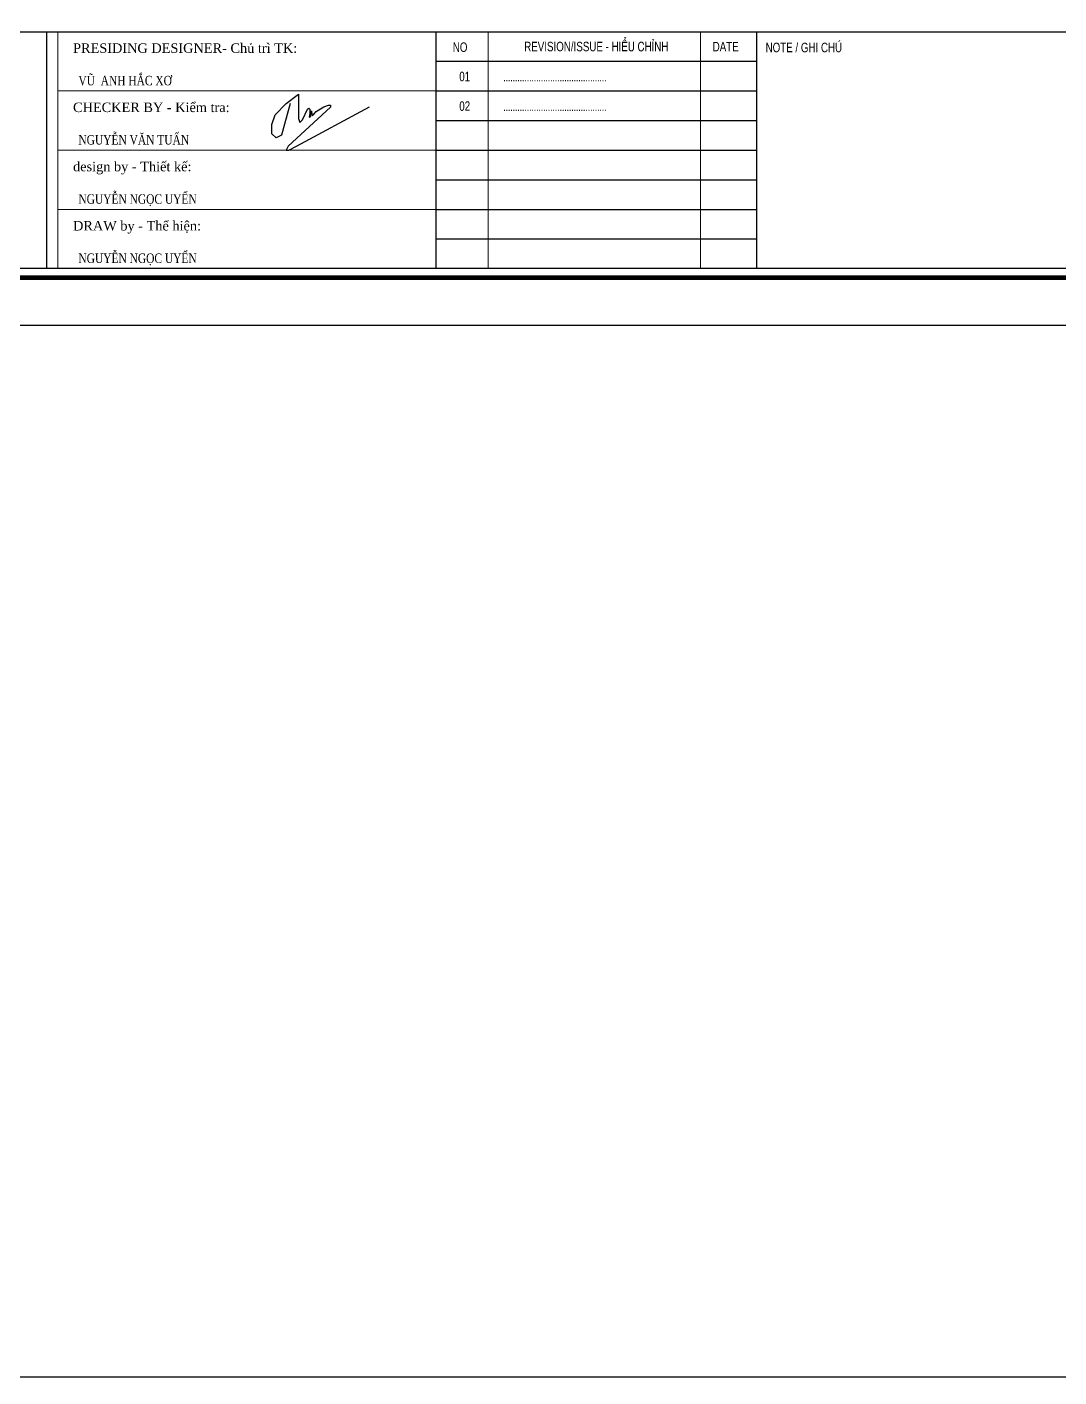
# Model space of a CAD drawing. Header units: inches. Extents: x 315041 to 662841, y -45540 to -35018.
# Drawn here: x 335163.6 to 335359.6, y -38896.5 to -38640 of the extents above; entities that cross this region are included whole.
import ezdxf
from ezdxf.enums import TextEntityAlignment as Align

# ---------------------------------------------------------------- set-up
doc = ezdxf.new("R2010")
doc.units = ezdxf.units.IN
doc.header["$MEASUREMENT"] = 0
for name, color, linetype in [('1', 1, 'Continuous'), ('2', 2, 'Continuous'), ('251', 251, 'Continuous'), ('BAO KHUNG', 31, 'Continuous')]:
    doc.layers.add(name, color=color, linetype=linetype)
doc.layers.add('Cover text', color=7, linetype='Continuous', true_color=0x52370f)
doc.layers.add('S-Hatch', color=8, linetype='Continuous', lineweight=9)
doc.styles.add('ST3', font='times.ttf', dxfattribs={"width": 0.8})
doc.styles.get("Standard").update_dxf_attribs({"font": 'VHARIALN.TTF'})
doc.styles.add('style2', font='VHAVANI.TTF')

# ---------------------------------------------------------------- blocks, each defined once
blk = doc.blocks.new('A$C3be9bcc6')
at = {"layer": '1', "color": 5, "lineweight": 30}
blk.add_lwpolyline([(0.81, 8.89), (-0.84, 2.88), (-1.85, 2.33), (-2.68, 3.13), (-2.68, 4.9), (-2.07, 6.74), (0.04, 8.88), (2.4, 10.63), (2.4, 6), (2.65, 5.25), (3.15, 5.75), (4.09, 7.78), (4.36, 8), (4.55, 7.76), (4.55, 6.96), (4.38, 6.24), (4.73, 6.44), (4.87, 7.5), (4.91, 6.81), (4.96, 6.56), (5.3, 6.85), (5.71, 7.36), (6.26, 7.68), (7.16, 8.21), (8.05, 8.54), (8.45, 8.54), (8.45, 8.14), (0.41, 0.75), (0, 0), (0.54, 0), (2.01, 0.75), (15.87, 8.23)], dxfattribs=at)
blk = doc.blocks.new('A$C75D82031')
at = {"layer": '2', "color": 157, "linetype": 'Continuous'}
blk.add_lwpolyline([(0, 420), (594, 420), (594, 0), (0, 0)], close=True, dxfattribs=at)
at = {"layer": '251', "linetype": 'Continuous'}
for p, q in [((285.8, 50.19), (346.77, 50.19)), ((285.8, 44.56), (346.77, 44.56)), ((285.8, 38.94), (346.77, 38.94)), ((285.8, 33.31), (346.77, 33.31)), ((285.8, 27.69), (346.77, 27.69)), ((285.8, 22.06), (346.77, 22.06)), ((285.8, 16.44), (346.77, 16.44))]:
    blk.add_line(p, q, dxfattribs=at)
at = {"layer": 'BAO KHUNG', "color": 7}
blk.add_line((346.77, 10.81), (346.77, 55.81), dxfattribs=at)
at = {"layer": 'BAO KHUNG', "color": 167, "linetype": 'Continuous', "const_width": 0.871}
blk.add_lwpolyline([(10.59, 9.07), (583.41, 9.07), (583.41, 410.93), (10.59, 410.93)], close=True, dxfattribs=at)
at = {"layer": 'BAO KHUNG', "color": 7}
for points in [[(144.95, 55.81), (285.8, 55.81), (285.8, 10.81), (144.95, 10.81)], [(211.89, 55.81), (474.14, 55.81), (474.14, 10.81), (211.89, 10.81)]]:
    blk.add_lwpolyline(points, close=True, dxfattribs=at)
at = {"layer": 'S-Hatch'}
for p, q in [((213.95, 10.81), (213.95, 55.81)), ((295.73, 55.81), (295.73, 10.81)), ((336.07, 55.81), (336.07, 10.81)), ((285.8, 44.56), (213.95, 44.56)), ((285.8, 33.31), (213.95, 33.31)), ((285.8, 22.06), (213.95, 22.06))]:
    blk.add_line(p, q, dxfattribs=at)
blk.add_blockref('A$C3be9bcc6', (257.32, 33.31))
at = {"layer": 'BAO KHUNG', "color": 7, "linetype": 'Continuous', "width": 0.9}
for s, p in [('REVISION/ISSUE - HIÓU CHØNH', (316.27, 53)), ('DATE', (340.86, 52.99)), ('NO', (290.4, 52.88)), ('01', (291.27, 47.31)), ('02', (291.27, 41.69))]:
    blk.add_text(s, height=1.8, dxfattribs=at).set_placement(p, align=Align.MIDDLE_CENTER)
blk.add_text('NOTE / GHI CHÚ', height=1.8, dxfattribs=at).set_placement((348.44, 51.92))
at = {"layer": 'BAO KHUNG', "color": 7, "linetype": 'Continuous', "style": 'ST3'}
for s, p in [('PRESIDING DESIGNER- Chủ trì TK:', (216.86, 51.8)), ('CHECKER BY - Kiểm tra:', (216.86, 40.55)), ('design by - Thiết kế:', (216.86, 29.3)), ('DRAW by - Thể hiện:', (216.86, 18.05))]:
    blk.add_text(s, height=1.8, dxfattribs=at).set_placement(p)
at = {"layer": 'Cover text', "linetype": 'Continuous', "width": 0.8}
for s, height, style, p in [('VŨ  ANH HẮC XƠ', 1.8, 'ST3', (217.88, 45.63)), ('............................................', 1.5, 'style2', (298.6, 46.4)), ('............................................', 1.5, 'style2', (298.6, 40.78)), ('NGUYỄN VĂN TUẤN', 1.8, 'ST3', (217.88, 34.38)), ('NGUYỄN NGỌC UYỂN', 1.8, 'ST3', (217.88, 23.13)), ('NGUYỄN NGỌC UYỂN', 1.8, 'ST3', (217.88, 11.88))]:
    blk.add_text(s, height=height, dxfattribs=dict(at, style=style)).set_placement(p)

msp = doc.modelspace()

# ---------------------------------------------------------------- linework, layer by layer
at = {"color": 8}
msp.add_lwpolyline([(335697.3238, -35017.8068), (329510.1822, -35017.8068), (329510.1822, -38896.4843), (335697.3238, -38896.4843)], close=True, dxfattribs=at)

# ---------------------------------------------------------------- block references
at = {"color": 1}
msp.add_blockref('A$C75D82031', (334955.4423, -38696.7186), dxfattribs=at)

doc.saveas('drawing.dxf')
